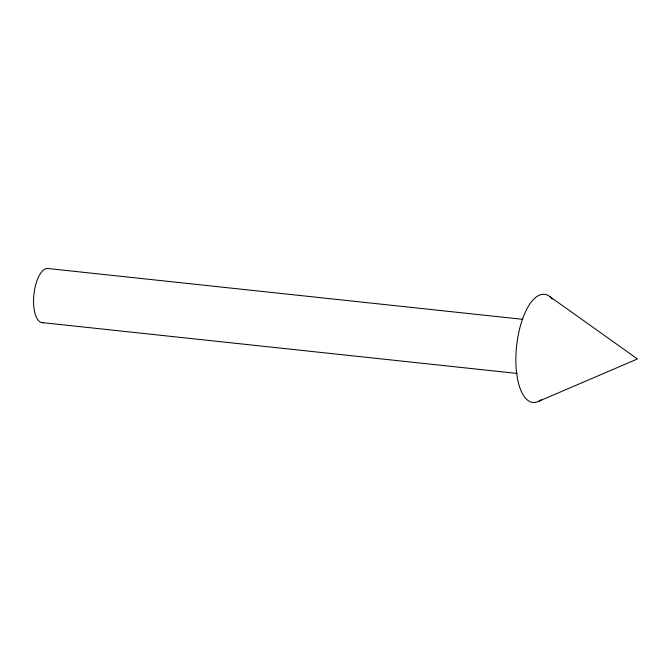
<?xml version="1.0" encoding="UTF-8"?>
<svg xmlns="http://www.w3.org/2000/svg" width="671" height="671" viewBox="0 0 671 671"><rect width="100%" height="100%" fill="white"/><g stroke="black" fill="none" stroke-linecap="round" stroke-linejoin="round"><path stroke-width="1.01" d="M539.031 401.149L637.45 358.96L549.834 296.607M522.751 319.329L47.767 268.492A27.201 11.113 -83.9 0 0 33.735 296.381A27.201 11.113 -83.9 0 0 43.649 322.499M42.172 322.608L517.156 373.445M541.271 399.698A54.401 22.227 -83.9 0 1 516.645 345.624A54.401 22.227 -83.9 0 1 552.342 299.123"/></g></svg>
